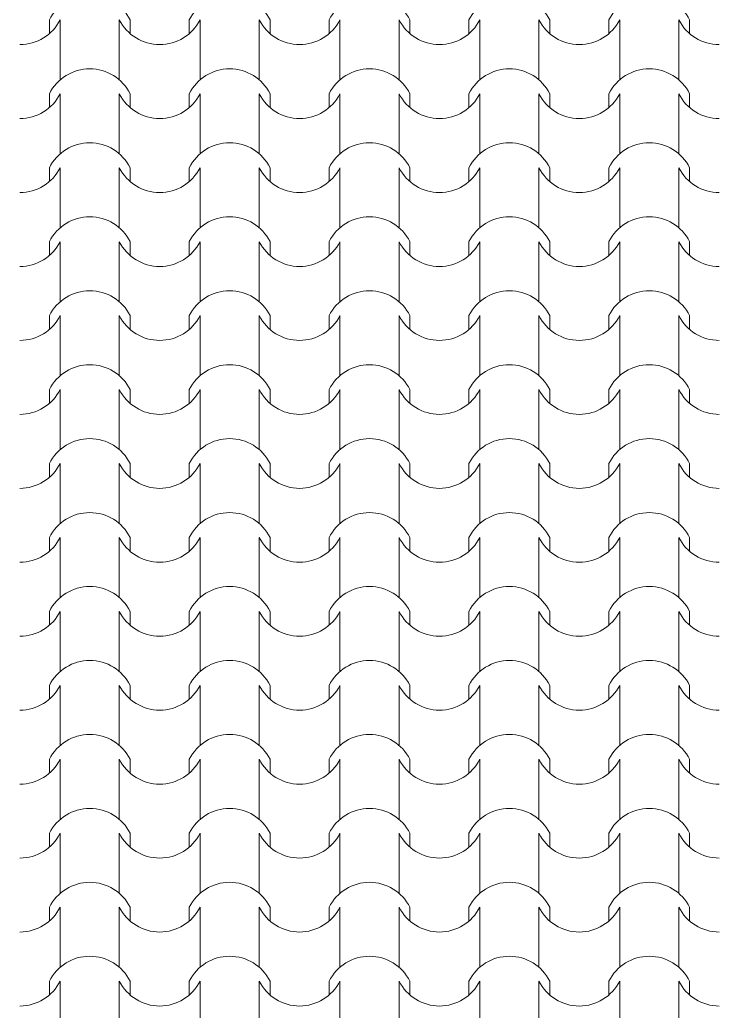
# Model space of a CAD drawing. Header units: feet. Extents: x 2791058 to 2855058, y -67651 to -26651.
# Drawn here: x 2821563 to 2824408, y -47993 to -43962 of the extents above; entities that cross this region are included whole.
import ezdxf

# ---------------------------------------------------------------- set-up
doc = ezdxf.new("R2010")
doc.units = ezdxf.units.FT
doc.header["$MEASUREMENT"] = 0
doc.layers.add('Structural - Bearing_Pen_No__82', color=7, linetype='Continuous', lineweight=0, true_color=0xaaaaaa)

# ---------------------------------------------------------------- blocks, each defined once
blk = doc.blocks.new('*X4', base_point=(2247653.8, -76425))
at = {"layer": 'Structural - Bearing_Pen_No__82', "color": 253, "linetype": 'Continuous', "lineweight": 0, "true_color": 0xaaaaaa}
for p, q in [((2821683.4, -44018.3), (2821683.4, -43962.3)), ((2821727.4, -44084.2), (2821727.4, -43962.3)), ((2821967.8, -44084.2), (2821967.8, -43962.3)), ((2822011.9, -44018.3), (2822011.9, -43962.3)), ((2822252.3, -44018.3), (2822252.3, -43962.3)), ((2822296.3, -44084.2), (2822296.3, -43962.3)), ((2822536.8, -44084.2), (2822536.8, -43962.3)), ((2822580.8, -44018.3), (2822580.8, -43962.3)), ((2822821.3, -44018.3), (2822821.3, -43962.3)), ((2822865.3, -44084.2), (2822865.3, -43962.3)), ((2823105.8, -44084.2), (2823105.8, -43962.3)), ((2823149.8, -44018.3), (2823149.8, -43962.3)), ((2823390.2, -44018.3), (2823390.2, -43962.3)), ((2823434.3, -44084.2), (2823434.3, -43962.3)), ((2823674.7, -44084.2), (2823674.7, -43962.3)), ((2823718.7, -44018.3), (2823718.7, -43962.3)), ((2823959.2, -44018.3), (2823959.2, -43962.3)), ((2824003.2, -44084.2), (2824003.2, -43962.3)), ((2824243.7, -44084.2), (2824243.7, -43962.3)), ((2824287.7, -44018.3), (2824287.7, -43962.3)), ((2821727.4, -44206.2), (2821727.4, -44084.2)), ((2821967.8, -44206.2), (2821967.8, -44084.2)), ((2822296.3, -44206.2), (2822296.3, -44084.2)), ((2822536.8, -44206.2), (2822536.8, -44084.2)), ((2822865.3, -44206.2), (2822865.3, -44084.2)), ((2823105.8, -44206.2), (2823105.8, -44084.2)), ((2823434.3, -44206.2), (2823434.3, -44084.2)), ((2823674.7, -44206.2), (2823674.7, -44084.2)), ((2824003.2, -44206.2), (2824003.2, -44084.2)), ((2824243.7, -44206.2), (2824243.7, -44084.2)), ((2821683.4, -44319), (2821683.4, -44263)), ((2821727.4, -44384.9), (2821727.4, -44263)), ((2821967.8, -44384.9), (2821967.8, -44263)), ((2822011.9, -44319), (2822011.9, -44263)), ((2822252.3, -44319), (2822252.3, -44263)), ((2822296.3, -44384.9), (2822296.3, -44263)), ((2822536.8, -44384.9), (2822536.8, -44263)), ((2822580.8, -44319), (2822580.8, -44263)), ((2822821.3, -44319), (2822821.3, -44263)), ((2822865.3, -44384.9), (2822865.3, -44263)), ((2823105.8, -44384.9), (2823105.8, -44263)), ((2823149.8, -44319), (2823149.8, -44263)), ((2823390.2, -44319), (2823390.2, -44263)), ((2823434.3, -44384.9), (2823434.3, -44263)), ((2823674.7, -44384.9), (2823674.7, -44263)), ((2823718.7, -44319), (2823718.7, -44263)), ((2823959.2, -44319), (2823959.2, -44263)), ((2824003.2, -44384.9), (2824003.2, -44263)), ((2824243.7, -44384.9), (2824243.7, -44263)), ((2824287.7, -44319), (2824287.7, -44263)), ((2821727.4, -44506.8), (2821727.4, -44384.9)), ((2821967.8, -44506.8), (2821967.8, -44384.9)), ((2822296.3, -44506.8), (2822296.3, -44384.9)), ((2822536.8, -44506.8), (2822536.8, -44384.9)), ((2822865.3, -44506.8), (2822865.3, -44384.9)), ((2823105.8, -44506.8), (2823105.8, -44384.9)), ((2823434.3, -44506.8), (2823434.3, -44384.9)), ((2823674.7, -44506.8), (2823674.7, -44384.9)), ((2824003.2, -44506.8), (2824003.2, -44384.9)), ((2824243.7, -44506.8), (2824243.7, -44384.9)), ((2821683.4, -44619.7), (2821683.4, -44563.6)), ((2821727.4, -44685.6), (2821727.4, -44563.6)), ((2821967.8, -44685.6), (2821967.8, -44563.6)), ((2822011.9, -44619.7), (2822011.9, -44563.6)), ((2822252.3, -44619.7), (2822252.3, -44563.6)), ((2822296.3, -44685.6), (2822296.3, -44563.6)), ((2822536.8, -44685.6), (2822536.8, -44563.6)), ((2822580.8, -44619.7), (2822580.8, -44563.6)), ((2822821.3, -44619.7), (2822821.3, -44563.6)), ((2822865.3, -44685.6), (2822865.3, -44563.6)), ((2823105.8, -44685.6), (2823105.8, -44563.6)), ((2823149.8, -44619.7), (2823149.8, -44563.6)), ((2823390.2, -44619.7), (2823390.2, -44563.6)), ((2823434.3, -44685.6), (2823434.3, -44563.6)), ((2823674.7, -44685.6), (2823674.7, -44563.6)), ((2823718.7, -44619.7), (2823718.7, -44563.6)), ((2823959.2, -44619.7), (2823959.2, -44563.6)), ((2824003.2, -44685.6), (2824003.2, -44563.6)), ((2824243.7, -44685.6), (2824243.7, -44563.6)), ((2824287.7, -44619.7), (2824287.7, -44563.6)), ((2821727.4, -44807.5), (2821727.4, -44685.6)), ((2821967.8, -44807.5), (2821967.8, -44685.6)), ((2822296.3, -44807.5), (2822296.3, -44685.6)), ((2822536.8, -44807.5), (2822536.8, -44685.6)), ((2822865.3, -44807.5), (2822865.3, -44685.6)), ((2823105.8, -44807.5), (2823105.8, -44685.6)), ((2823434.3, -44807.5), (2823434.3, -44685.6)), ((2823674.7, -44807.5), (2823674.7, -44685.6)), ((2824003.2, -44807.5), (2824003.2, -44685.6)), ((2824243.7, -44807.5), (2824243.7, -44685.6)), ((2821683.4, -44920.4), (2821683.4, -44864.3)), ((2821727.4, -44986.2), (2821727.4, -44864.3)), ((2821967.8, -44986.2), (2821967.8, -44864.3)), ((2822011.9, -44920.4), (2822011.9, -44864.3)), ((2822252.3, -44920.4), (2822252.3, -44864.3)), ((2822296.3, -44986.2), (2822296.3, -44864.3)), ((2822536.8, -44986.2), (2822536.8, -44864.3)), ((2822580.8, -44920.4), (2822580.8, -44864.3)), ((2822821.3, -44920.4), (2822821.3, -44864.3)), ((2822865.3, -44986.2), (2822865.3, -44864.3)), ((2823105.8, -44986.2), (2823105.8, -44864.3)), ((2823149.8, -44920.4), (2823149.8, -44864.3)), ((2823390.2, -44920.4), (2823390.2, -44864.3)), ((2823434.3, -44986.2), (2823434.3, -44864.3)), ((2823674.7, -44986.2), (2823674.7, -44864.3)), ((2823718.7, -44920.4), (2823718.7, -44864.3)), ((2823959.2, -44920.4), (2823959.2, -44864.3)), ((2824003.2, -44986.2), (2824003.2, -44864.3)), ((2824243.7, -44986.2), (2824243.7, -44864.3)), ((2824287.7, -44920.4), (2824287.7, -44864.3)), ((2821727.4, -45108.2), (2821727.4, -44986.2)), ((2821967.8, -45108.2), (2821967.8, -44986.2)), ((2822296.3, -45108.2), (2822296.3, -44986.2)), ((2822536.8, -45108.2), (2822536.8, -44986.2)), ((2822865.3, -45108.2), (2822865.3, -44986.2)), ((2823105.8, -45108.2), (2823105.8, -44986.2)), ((2823434.3, -45108.2), (2823434.3, -44986.2)), ((2823674.7, -45108.2), (2823674.7, -44986.2)), ((2824003.2, -45108.2), (2824003.2, -44986.2)), ((2824243.7, -45108.2), (2824243.7, -44986.2)), ((2821683.4, -45221), (2821683.4, -45165)), ((2821727.4, -45286.9), (2821727.4, -45165)), ((2821967.8, -45286.9), (2821967.8, -45165)), ((2822011.9, -45221), (2822011.9, -45165)), ((2822252.3, -45221), (2822252.3, -45165)), ((2822296.3, -45286.9), (2822296.3, -45165)), ((2822536.8, -45286.9), (2822536.8, -45165)), ((2822580.8, -45221), (2822580.8, -45165)), ((2822821.3, -45221), (2822821.3, -45165)), ((2822865.3, -45286.9), (2822865.3, -45165)), ((2823105.8, -45286.9), (2823105.8, -45165)), ((2823149.8, -45221), (2823149.8, -45165)), ((2823390.2, -45221), (2823390.2, -45165)), ((2823434.3, -45286.9), (2823434.3, -45165)), ((2823674.7, -45286.9), (2823674.7, -45165)), ((2823718.7, -45221), (2823718.7, -45165)), ((2823959.2, -45221), (2823959.2, -45165)), ((2824003.2, -45286.9), (2824003.2, -45165)), ((2824243.7, -45286.9), (2824243.7, -45165)), ((2824287.7, -45221), (2824287.7, -45165)), ((2821727.4, -45408.8), (2821727.4, -45286.9)), ((2821967.8, -45408.8), (2821967.8, -45286.9)), ((2822296.3, -45408.8), (2822296.3, -45286.9)), ((2822536.8, -45408.8), (2822536.8, -45286.9)), ((2822865.3, -45408.8), (2822865.3, -45286.9)), ((2823105.8, -45408.8), (2823105.8, -45286.9)), ((2823434.3, -45408.8), (2823434.3, -45286.9)), ((2823674.7, -45408.8), (2823674.7, -45286.9)), ((2824003.2, -45408.8), (2824003.2, -45286.9)), ((2824243.7, -45408.8), (2824243.7, -45286.9)), ((2821683.4, -45521.7), (2821683.4, -45465.6)), ((2821727.4, -45587.6), (2821727.4, -45465.6)), ((2821967.8, -45587.6), (2821967.8, -45465.6)), ((2822011.9, -45521.7), (2822011.9, -45465.6)), ((2822252.3, -45521.7), (2822252.3, -45465.6)), ((2822296.3, -45587.6), (2822296.3, -45465.6)), ((2822536.8, -45587.6), (2822536.8, -45465.6)), ((2822580.8, -45521.7), (2822580.8, -45465.6)), ((2822821.3, -45521.7), (2822821.3, -45465.6)), ((2822865.3, -45587.6), (2822865.3, -45465.6)), ((2823105.8, -45587.6), (2823105.8, -45465.6)), ((2823149.8, -45521.7), (2823149.8, -45465.6)), ((2823390.2, -45521.7), (2823390.2, -45465.6)), ((2823434.3, -45587.6), (2823434.3, -45465.6)), ((2823674.7, -45587.6), (2823674.7, -45465.6)), ((2823718.7, -45521.7), (2823718.7, -45465.6)), ((2823959.2, -45521.7), (2823959.2, -45465.6)), ((2824003.2, -45587.6), (2824003.2, -45465.6)), ((2824243.7, -45587.6), (2824243.7, -45465.6)), ((2824287.7, -45521.7), (2824287.7, -45465.6)), ((2821727.4, -45709.5), (2821727.4, -45587.6)), ((2821967.8, -45709.5), (2821967.8, -45587.6)), ((2822296.3, -45709.5), (2822296.3, -45587.6)), ((2822536.8, -45709.5), (2822536.8, -45587.6)), ((2822865.3, -45709.5), (2822865.3, -45587.6)), ((2823105.8, -45709.5), (2823105.8, -45587.6)), ((2823434.3, -45709.5), (2823434.3, -45587.6)), ((2823674.7, -45709.5), (2823674.7, -45587.6)), ((2824003.2, -45709.5), (2824003.2, -45587.6)), ((2824243.7, -45709.5), (2824243.7, -45587.6)), ((2821683.4, -45822.4), (2821683.4, -45766.3)), ((2821727.4, -45888.3), (2821727.4, -45766.3)), ((2821967.8, -45888.3), (2821967.8, -45766.3)), ((2822011.9, -45822.4), (2822011.9, -45766.3)), ((2822252.3, -45822.4), (2822252.3, -45766.3)), ((2822296.3, -45888.3), (2822296.3, -45766.3)), ((2822536.8, -45888.3), (2822536.8, -45766.3)), ((2822580.8, -45822.4), (2822580.8, -45766.3)), ((2822821.3, -45822.4), (2822821.3, -45766.3)), ((2822865.3, -45888.3), (2822865.3, -45766.3)), ((2823105.8, -45888.3), (2823105.8, -45766.3)), ((2823149.8, -45822.4), (2823149.8, -45766.3)), ((2823390.2, -45822.4), (2823390.2, -45766.3)), ((2823434.3, -45888.3), (2823434.3, -45766.3)), ((2823674.7, -45888.3), (2823674.7, -45766.3)), ((2823718.7, -45822.4), (2823718.7, -45766.3)), ((2823959.2, -45822.4), (2823959.2, -45766.3)), ((2824003.2, -45888.3), (2824003.2, -45766.3)), ((2824243.7, -45888.3), (2824243.7, -45766.3)), ((2824287.7, -45822.4), (2824287.7, -45766.3)), ((2821727.4, -46010.2), (2821727.4, -45888.3)), ((2821967.8, -46010.2), (2821967.8, -45888.3)), ((2822296.3, -46010.2), (2822296.3, -45888.3)), ((2822536.8, -46010.2), (2822536.8, -45888.3)), ((2822865.3, -46010.2), (2822865.3, -45888.3)), ((2823105.8, -46010.2), (2823105.8, -45888.3)), ((2823434.3, -46010.2), (2823434.3, -45888.3)), ((2823674.7, -46010.2), (2823674.7, -45888.3)), ((2824003.2, -46010.2), (2824003.2, -45888.3)), ((2824243.7, -46010.2), (2824243.7, -45888.3)), ((2821683.4, -46123), (2821683.4, -46067)), ((2821727.4, -46188.9), (2821727.4, -46067)), ((2821967.8, -46188.9), (2821967.8, -46067)), ((2822011.9, -46123), (2822011.9, -46067)), ((2822252.3, -46123), (2822252.3, -46067)), ((2822296.3, -46188.9), (2822296.3, -46067)), ((2822536.8, -46188.9), (2822536.8, -46067)), ((2822580.8, -46123), (2822580.8, -46067)), ((2822821.3, -46123), (2822821.3, -46067)), ((2822865.3, -46188.9), (2822865.3, -46067)), ((2823105.8, -46188.9), (2823105.8, -46067)), ((2823149.8, -46123), (2823149.8, -46067)), ((2823390.2, -46123), (2823390.2, -46067)), ((2823434.3, -46188.9), (2823434.3, -46067)), ((2823674.7, -46188.9), (2823674.7, -46067)), ((2823718.7, -46123), (2823718.7, -46067)), ((2823959.2, -46123), (2823959.2, -46067)), ((2824003.2, -46188.9), (2824003.2, -46067)), ((2824243.7, -46188.9), (2824243.7, -46067)), ((2824287.7, -46123), (2824287.7, -46067)), ((2821727.4, -46310.9), (2821727.4, -46188.9)), ((2821967.8, -46310.9), (2821967.8, -46188.9)), ((2822296.3, -46310.9), (2822296.3, -46188.9)), ((2822536.8, -46310.9), (2822536.8, -46188.9)), ((2822865.3, -46310.9), (2822865.3, -46188.9)), ((2823105.8, -46310.9), (2823105.8, -46188.9)), ((2823434.3, -46310.9), (2823434.3, -46188.9)), ((2823674.7, -46310.9), (2823674.7, -46188.9)), ((2824003.2, -46310.9), (2824003.2, -46188.9)), ((2824243.7, -46310.9), (2824243.7, -46188.9)), ((2821683.4, -46423.7), (2821683.4, -46367.7)), ((2821727.4, -46489.6), (2821727.4, -46367.7)), ((2821967.8, -46489.6), (2821967.8, -46367.7)), ((2822011.9, -46423.7), (2822011.9, -46367.7)), ((2822252.3, -46423.7), (2822252.3, -46367.7)), ((2822296.3, -46489.6), (2822296.3, -46367.7)), ((2822536.8, -46489.6), (2822536.8, -46367.7)), ((2822580.8, -46423.7), (2822580.8, -46367.7)), ((2822821.3, -46423.7), (2822821.3, -46367.7)), ((2822865.3, -46489.6), (2822865.3, -46367.7)), ((2823105.8, -46489.6), (2823105.8, -46367.7)), ((2823149.8, -46423.7), (2823149.8, -46367.7)), ((2823390.2, -46423.7), (2823390.2, -46367.7)), ((2823434.3, -46489.6), (2823434.3, -46367.7)), ((2823674.7, -46489.6), (2823674.7, -46367.7)), ((2823718.7, -46423.7), (2823718.7, -46367.7)), ((2823959.2, -46423.7), (2823959.2, -46367.7)), ((2824003.2, -46489.6), (2824003.2, -46367.7)), ((2824243.7, -46489.6), (2824243.7, -46367.7)), ((2824287.7, -46423.7), (2824287.7, -46367.7)), ((2821727.4, -46611.5), (2821727.4, -46489.6)), ((2821967.8, -46611.5), (2821967.8, -46489.6)), ((2822296.3, -46611.5), (2822296.3, -46489.6)), ((2822536.8, -46611.5), (2822536.8, -46489.6)), ((2822865.3, -46611.5), (2822865.3, -46489.6)), ((2823105.8, -46611.5), (2823105.8, -46489.6)), ((2823434.3, -46611.5), (2823434.3, -46489.6)), ((2823674.7, -46611.5), (2823674.7, -46489.6)), ((2824003.2, -46611.5), (2824003.2, -46489.6)), ((2824243.7, -46611.5), (2824243.7, -46489.6)), ((2821683.4, -46724.4), (2821683.4, -46668.3)), ((2821727.4, -46790.3), (2821727.4, -46668.3)), ((2821967.8, -46790.3), (2821967.8, -46668.3)), ((2822011.9, -46724.4), (2822011.9, -46668.3)), ((2822252.3, -46724.4), (2822252.3, -46668.3)), ((2822296.3, -46790.3), (2822296.3, -46668.3)), ((2822536.8, -46790.3), (2822536.8, -46668.3)), ((2822580.8, -46724.4), (2822580.8, -46668.3)), ((2822821.3, -46724.4), (2822821.3, -46668.3)), ((2822865.3, -46790.3), (2822865.3, -46668.3)), ((2823105.8, -46790.3), (2823105.8, -46668.3)), ((2823149.8, -46724.4), (2823149.8, -46668.3)), ((2823390.2, -46724.4), (2823390.2, -46668.3)), ((2823434.3, -46790.3), (2823434.3, -46668.3)), ((2823674.7, -46790.3), (2823674.7, -46668.3)), ((2823718.7, -46724.4), (2823718.7, -46668.3)), ((2823959.2, -46724.4), (2823959.2, -46668.3)), ((2824003.2, -46790.3), (2824003.2, -46668.3)), ((2824243.7, -46790.3), (2824243.7, -46668.3)), ((2824287.7, -46724.4), (2824287.7, -46668.3)), ((2821727.4, -46912.2), (2821727.4, -46790.3)), ((2821967.8, -46912.2), (2821967.8, -46790.3)), ((2822296.3, -46912.2), (2822296.3, -46790.3)), ((2822536.8, -46912.2), (2822536.8, -46790.3)), ((2822865.3, -46912.2), (2822865.3, -46790.3)), ((2823105.8, -46912.2), (2823105.8, -46790.3)), ((2823434.3, -46912.2), (2823434.3, -46790.3)), ((2823674.7, -46912.2), (2823674.7, -46790.3)), ((2824003.2, -46912.2), (2824003.2, -46790.3)), ((2824243.7, -46912.2), (2824243.7, -46790.3)), ((2821683.4, -47025.1), (2821683.4, -46969)), ((2821727.4, -47090.9), (2821727.4, -46969)), ((2821967.8, -47090.9), (2821967.8, -46969)), ((2822011.9, -47025.1), (2822011.9, -46969)), ((2822252.3, -47025.1), (2822252.3, -46969)), ((2822296.3, -47090.9), (2822296.3, -46969)), ((2822536.8, -47090.9), (2822536.8, -46969)), ((2822580.8, -47025.1), (2822580.8, -46969)), ((2822821.3, -47025.1), (2822821.3, -46969)), ((2822865.3, -47090.9), (2822865.3, -46969)), ((2823105.8, -47090.9), (2823105.8, -46969)), ((2823149.8, -47025.1), (2823149.8, -46969)), ((2823390.2, -47025.1), (2823390.2, -46969)), ((2823434.3, -47090.9), (2823434.3, -46969)), ((2823674.7, -47090.9), (2823674.7, -46969)), ((2823718.7, -47025.1), (2823718.7, -46969)), ((2823959.2, -47025.1), (2823959.2, -46969)), ((2824003.2, -47090.9), (2824003.2, -46969)), ((2824243.7, -47090.9), (2824243.7, -46969)), ((2824287.7, -47025.1), (2824287.7, -46969)), ((2821727.4, -47212.9), (2821727.4, -47090.9)), ((2821967.8, -47212.9), (2821967.8, -47090.9)), ((2822296.3, -47212.9), (2822296.3, -47090.9)), ((2822536.8, -47212.9), (2822536.8, -47090.9)), ((2822865.3, -47212.9), (2822865.3, -47090.9)), ((2823105.8, -47212.9), (2823105.8, -47090.9)), ((2823434.3, -47212.9), (2823434.3, -47090.9)), ((2823674.7, -47212.9), (2823674.7, -47090.9)), ((2824003.2, -47212.9), (2824003.2, -47090.9)), ((2824243.7, -47212.9), (2824243.7, -47090.9)), ((2821683.4, -47325.7), (2821683.4, -47269.7)), ((2821727.4, -47391.6), (2821727.4, -47269.7)), ((2821967.8, -47391.6), (2821967.8, -47269.7)), ((2822011.9, -47325.7), (2822011.9, -47269.7)), ((2822252.3, -47325.7), (2822252.3, -47269.7)), ((2822296.3, -47391.6), (2822296.3, -47269.7)), ((2822536.8, -47391.6), (2822536.8, -47269.7)), ((2822580.8, -47325.7), (2822580.8, -47269.7)), ((2822821.3, -47325.7), (2822821.3, -47269.7)), ((2822865.3, -47391.6), (2822865.3, -47269.7)), ((2823105.8, -47391.6), (2823105.8, -47269.7)), ((2823149.8, -47325.7), (2823149.8, -47269.7)), ((2823390.2, -47325.7), (2823390.2, -47269.7)), ((2823434.3, -47391.6), (2823434.3, -47269.7)), ((2823674.7, -47391.6), (2823674.7, -47269.7)), ((2823718.7, -47325.7), (2823718.7, -47269.7)), ((2823959.2, -47325.7), (2823959.2, -47269.7)), ((2824003.2, -47391.6), (2824003.2, -47269.7)), ((2824243.7, -47391.6), (2824243.7, -47269.7)), ((2824287.7, -47325.7), (2824287.7, -47269.7)), ((2821727.4, -47513.6), (2821727.4, -47391.6)), ((2821967.8, -47513.6), (2821967.8, -47391.6)), ((2822296.3, -47513.6), (2822296.3, -47391.6)), ((2822536.8, -47513.6), (2822536.8, -47391.6)), ((2822865.3, -47513.6), (2822865.3, -47391.6)), ((2823105.8, -47513.6), (2823105.8, -47391.6)), ((2823434.3, -47513.6), (2823434.3, -47391.6)), ((2823674.7, -47513.6), (2823674.7, -47391.6)), ((2824003.2, -47513.6), (2824003.2, -47391.6)), ((2824243.7, -47513.6), (2824243.7, -47391.6)), ((2821683.4, -47626.4), (2821683.4, -47570.3)), ((2821727.4, -47692.3), (2821727.4, -47570.3)), ((2821967.8, -47692.3), (2821967.8, -47570.3)), ((2822011.9, -47626.4), (2822011.9, -47570.3)), ((2822252.3, -47626.4), (2822252.3, -47570.3)), ((2822296.3, -47692.3), (2822296.3, -47570.3)), ((2822536.8, -47692.3), (2822536.8, -47570.3)), ((2822580.8, -47626.4), (2822580.8, -47570.3)), ((2822821.3, -47626.4), (2822821.3, -47570.3)), ((2822865.3, -47692.3), (2822865.3, -47570.3)), ((2823105.8, -47692.3), (2823105.8, -47570.3)), ((2823149.8, -47626.4), (2823149.8, -47570.3)), ((2823390.2, -47626.4), (2823390.2, -47570.3)), ((2823434.3, -47692.3), (2823434.3, -47570.3)), ((2823674.7, -47692.3), (2823674.7, -47570.3)), ((2823718.7, -47626.4), (2823718.7, -47570.3)), ((2823959.2, -47626.4), (2823959.2, -47570.3)), ((2824003.2, -47692.3), (2824003.2, -47570.3)), ((2824243.7, -47692.3), (2824243.7, -47570.3)), ((2824287.7, -47626.4), (2824287.7, -47570.3)), ((2821727.4, -47814.2), (2821727.4, -47692.3)), ((2821967.8, -47814.2), (2821967.8, -47692.3)), ((2822296.3, -47814.2), (2822296.3, -47692.3)), ((2822536.8, -47814.2), (2822536.8, -47692.3)), ((2822865.3, -47814.2), (2822865.3, -47692.3)), ((2823105.8, -47814.2), (2823105.8, -47692.3)), ((2823434.3, -47814.2), (2823434.3, -47692.3)), ((2823674.7, -47814.2), (2823674.7, -47692.3)), ((2824003.2, -47814.2), (2824003.2, -47692.3)), ((2824243.7, -47814.2), (2824243.7, -47692.3)), ((2821683.4, -47927.1), (2821683.4, -47871)), ((2821727.4, -47993), (2821727.4, -47871)), ((2821967.8, -47993), (2821967.8, -47871)), ((2822011.9, -47927.1), (2822011.9, -47871)), ((2822252.3, -47927.1), (2822252.3, -47871)), ((2822296.3, -47993), (2822296.3, -47871)), ((2822536.8, -47993), (2822536.8, -47871)), ((2822580.8, -47927.1), (2822580.8, -47871)), ((2822821.3, -47927.1), (2822821.3, -47871)), ((2822865.3, -47993), (2822865.3, -47871)), ((2823105.8, -47993), (2823105.8, -47871)), ((2823149.8, -47927.1), (2823149.8, -47871)), ((2823390.2, -47927.1), (2823390.2, -47871)), ((2823434.3, -47993), (2823434.3, -47871)), ((2823674.7, -47993), (2823674.7, -47871)), ((2823718.7, -47927.1), (2823718.7, -47871)), ((2823959.2, -47927.1), (2823959.2, -47871)), ((2824003.2, -47993), (2824003.2, -47871)), ((2824243.7, -47993), (2824243.7, -47871)), ((2824287.7, -47927.1), (2824287.7, -47871)), ((2821727.4, -48114.9), (2821727.4, -47993)), ((2821967.8, -48114.9), (2821967.8, -47993)), ((2822296.3, -48114.9), (2822296.3, -47993)), ((2822536.8, -48114.9), (2822536.8, -47993)), ((2822865.3, -48114.9), (2822865.3, -47993)), ((2823105.8, -48114.9), (2823105.8, -47993)), ((2823434.3, -48114.9), (2823434.3, -47993)), ((2823674.7, -48114.9), (2823674.7, -47993)), ((2824003.2, -48114.9), (2824003.2, -47993)), ((2824243.7, -48114.9), (2824243.7, -47993))]:
    blk.add_line(p, q, dxfattribs=at)
for centre, radius, start, end in [((2821847.6, -44044.9), 183.9, 26.7044, 153.2956), ((2822416.6, -44044.9), 183.9, 26.7044, 153.2956), ((2822985.5, -44044.9), 183.9, 26.7044, 153.2956), ((2823554.5, -44044.9), 183.9, 26.7044, 153.2956), ((2824123.5, -44044.9), 183.9, 26.7044, 153.2956), ((2821562.6, -43878.4), 184.9, 270.1705, 333.0115), ((2822132.6, -43878.4), 184.9, 206.9885, 269.8295), ((2822131.5, -43878.4), 184.9, 270.1705, 333.0115), ((2822701.6, -43878.4), 184.9, 206.9885, 269.8295), ((2822700.5, -43878.4), 184.9, 270.1705, 333.0115), ((2823270.6, -43878.4), 184.9, 206.9885, 269.8295), ((2823269.5, -43878.4), 184.9, 270.1705, 333.0115), ((2823839.5, -43878.4), 184.9, 206.9885, 269.8295), ((2823838.4, -43878.4), 184.9, 270.1705, 333.0115), ((2824408.5, -43878.4), 184.9, 206.9885, 269.8295), ((2821847.6, -44345.6), 183.9, 26.7044, 153.2956), ((2822416.6, -44345.6), 183.9, 26.7044, 153.2956), ((2822985.5, -44345.6), 183.9, 26.7044, 153.2956), ((2823554.5, -44345.6), 183.9, 26.7044, 153.2956), ((2824123.5, -44345.6), 183.9, 26.7044, 153.2956), ((2821562.6, -44179), 184.9, 270.1705, 333.0115), ((2822132.6, -44179), 184.9, 206.9885, 269.8295), ((2822131.5, -44179), 184.9, 270.1705, 333.0115), ((2822701.6, -44179), 184.9, 206.9885, 269.8295), ((2822700.5, -44179), 184.9, 270.1705, 333.0115), ((2823270.6, -44179), 184.9, 206.9885, 269.8295), ((2823269.5, -44179), 184.9, 270.1705, 333.0115), ((2823839.5, -44179), 184.9, 206.9885, 269.8295), ((2823838.4, -44179), 184.9, 270.1705, 333.0115), ((2824408.5, -44179), 184.9, 206.9885, 269.8295), ((2821847.6, -44646.2), 183.9, 26.7044, 153.2956), ((2822416.6, -44646.2), 183.9, 26.7044, 153.2956), ((2822985.5, -44646.2), 183.9, 26.7044, 153.2956), ((2823554.5, -44646.2), 183.9, 26.7044, 153.2956), ((2824123.5, -44646.2), 183.9, 26.7044, 153.2956), ((2821562.6, -44479.7), 184.9, 270.1705, 333.0115), ((2822132.6, -44479.7), 184.9, 206.9885, 269.8295), ((2822131.5, -44479.7), 184.9, 270.1705, 333.0115), ((2822701.6, -44479.7), 184.9, 206.9885, 269.8295), ((2822700.5, -44479.7), 184.9, 270.1705, 333.0115), ((2823270.6, -44479.7), 184.9, 206.9885, 269.8295), ((2823269.5, -44479.7), 184.9, 270.1705, 333.0115), ((2823839.5, -44479.7), 184.9, 206.9885, 269.8295), ((2823838.4, -44479.7), 184.9, 270.1705, 333.0115), ((2824408.5, -44479.7), 184.9, 206.9885, 269.8295), ((2821847.6, -44946.9), 183.9, 26.7044, 153.2956), ((2822416.6, -44946.9), 183.9, 26.7044, 153.2956), ((2822985.5, -44946.9), 183.9, 26.7044, 153.2956), ((2823554.5, -44946.9), 183.9, 26.7044, 153.2956), ((2824123.5, -44946.9), 183.9, 26.7044, 153.2956), ((2821562.6, -44780.4), 184.9, 270.1705, 333.0115), ((2822132.6, -44780.4), 184.9, 206.9885, 269.8295), ((2822131.5, -44780.4), 184.9, 270.1705, 333.0115), ((2822701.6, -44780.4), 184.9, 206.9885, 269.8295), ((2822700.5, -44780.4), 184.9, 270.1705, 333.0115), ((2823270.6, -44780.4), 184.9, 206.9885, 269.8295), ((2823269.5, -44780.4), 184.9, 270.1705, 333.0115), ((2823839.5, -44780.4), 184.9, 206.9885, 269.8295), ((2823838.4, -44780.4), 184.9, 270.1705, 333.0115), ((2824408.5, -44780.4), 184.9, 206.9885, 269.8295), ((2821847.6, -45247.6), 183.9, 26.7044, 153.2956), ((2822416.6, -45247.6), 183.9, 26.7044, 153.2956), ((2822985.5, -45247.6), 183.9, 26.7044, 153.2956), ((2823554.5, -45247.6), 183.9, 26.7044, 153.2956), ((2824123.5, -45247.6), 183.9, 26.7044, 153.2956), ((2821562.6, -45081), 184.9, 270.1705, 333.0115), ((2822132.6, -45081), 184.9, 206.9885, 269.8295), ((2822131.5, -45081), 184.9, 270.1705, 333.0115), ((2822701.6, -45081), 184.9, 206.9885, 269.8295), ((2822700.5, -45081), 184.9, 270.1705, 333.0115), ((2823270.6, -45081), 184.9, 206.9885, 269.8295), ((2823269.5, -45081), 184.9, 270.1705, 333.0115), ((2823839.5, -45081), 184.9, 206.9885, 269.8295), ((2823838.4, -45081), 184.9, 270.1705, 333.0115), ((2824408.5, -45081), 184.9, 206.9885, 269.8295), ((2821847.6, -45548.3), 183.9, 26.7044, 153.2956), ((2822416.6, -45548.3), 183.9, 26.7044, 153.2956), ((2822985.5, -45548.3), 183.9, 26.7044, 153.2956), ((2823554.5, -45548.3), 183.9, 26.7044, 153.2956), ((2824123.5, -45548.3), 183.9, 26.7044, 153.2956), ((2821562.6, -45381.7), 184.9, 270.1705, 333.0115), ((2822132.6, -45381.7), 184.9, 206.9885, 269.8295), ((2822131.5, -45381.7), 184.9, 270.1705, 333.0115), ((2822701.6, -45381.7), 184.9, 206.9885, 269.8295), ((2822700.5, -45381.7), 184.9, 270.1705, 333.0115), ((2823270.6, -45381.7), 184.9, 206.9885, 269.8295), ((2823269.5, -45381.7), 184.9, 270.1705, 333.0115), ((2823839.5, -45381.7), 184.9, 206.9885, 269.8295), ((2823838.4, -45381.7), 184.9, 270.1705, 333.0115), ((2824408.5, -45381.7), 184.9, 206.9885, 269.8295), ((2821847.6, -45848.9), 183.9, 26.7044, 153.2956), ((2822416.6, -45848.9), 183.9, 26.7044, 153.2956), ((2822985.5, -45848.9), 183.9, 26.7044, 153.2956), ((2823554.5, -45848.9), 183.9, 26.7044, 153.2956), ((2824123.5, -45848.9), 183.9, 26.7044, 153.2956), ((2821562.6, -45682.4), 184.9, 270.1705, 333.0115), ((2822132.6, -45682.4), 184.9, 206.9885, 269.8295), ((2822131.5, -45682.4), 184.9, 270.1705, 333.0115), ((2822701.6, -45682.4), 184.9, 206.9885, 269.8295), ((2822700.5, -45682.4), 184.9, 270.1705, 333.0115), ((2823270.6, -45682.4), 184.9, 206.9885, 269.8295), ((2823269.5, -45682.4), 184.9, 270.1705, 333.0115), ((2823839.5, -45682.4), 184.9, 206.9885, 269.8295), ((2823838.4, -45682.4), 184.9, 270.1705, 333.0115), ((2824408.5, -45682.4), 184.9, 206.9885, 269.8295), ((2821847.6, -46149.6), 183.9, 26.7044, 153.2956), ((2822416.6, -46149.6), 183.9, 26.7044, 153.2956), ((2822985.5, -46149.6), 183.9, 26.7044, 153.2956), ((2823554.5, -46149.6), 183.9, 26.7044, 153.2956), ((2824123.5, -46149.6), 183.9, 26.7044, 153.2956), ((2821562.6, -45983.1), 184.9, 270.1705, 333.0115), ((2822132.6, -45983.1), 184.9, 206.9885, 269.8295), ((2822131.5, -45983.1), 184.9, 270.1705, 333.0115), ((2822701.6, -45983.1), 184.9, 206.9885, 269.8295), ((2822700.5, -45983.1), 184.9, 270.1705, 333.0115), ((2823270.6, -45983.1), 184.9, 206.9885, 269.8295), ((2823269.5, -45983.1), 184.9, 270.1705, 333.0115), ((2823839.5, -45983.1), 184.9, 206.9885, 269.8295), ((2823838.4, -45983.1), 184.9, 270.1705, 333.0115), ((2824408.5, -45983.1), 184.9, 206.9885, 269.8295), ((2821847.6, -46450.3), 183.9, 26.7044, 153.2956), ((2822416.6, -46450.3), 183.9, 26.7044, 153.2956), ((2822985.5, -46450.3), 183.9, 26.7044, 153.2956), ((2823554.5, -46450.3), 183.9, 26.7044, 153.2956), ((2824123.5, -46450.3), 183.9, 26.7044, 153.2956), ((2821562.6, -46283.7), 184.9, 270.1705, 333.0115), ((2822132.6, -46283.7), 184.9, 206.9885, 269.8295), ((2822131.5, -46283.7), 184.9, 270.1705, 333.0115), ((2822701.6, -46283.7), 184.9, 206.9885, 269.8295), ((2822700.5, -46283.7), 184.9, 270.1705, 333.0115), ((2823270.6, -46283.7), 184.9, 206.9885, 269.8295), ((2823269.5, -46283.7), 184.9, 270.1705, 333.0115), ((2823839.5, -46283.7), 184.9, 206.9885, 269.8295), ((2823838.4, -46283.7), 184.9, 270.1705, 333.0115), ((2824408.5, -46283.7), 184.9, 206.9885, 269.8295), ((2821847.6, -46751), 183.9, 26.7044, 153.2956), ((2822416.6, -46751), 183.9, 26.7044, 153.2956), ((2822985.5, -46751), 183.9, 26.7044, 153.2956), ((2823554.5, -46751), 183.9, 26.7044, 153.2956), ((2824123.5, -46751), 183.9, 26.7044, 153.2956), ((2821562.6, -46584.4), 184.9, 270.1705, 333.0115), ((2822132.6, -46584.4), 184.9, 206.9885, 269.8295), ((2822131.5, -46584.4), 184.9, 270.1705, 333.0115), ((2822701.6, -46584.4), 184.9, 206.9885, 269.8295), ((2822700.5, -46584.4), 184.9, 270.1705, 333.0115), ((2823270.6, -46584.4), 184.9, 206.9885, 269.8295), ((2823269.5, -46584.4), 184.9, 270.1705, 333.0115), ((2823839.5, -46584.4), 184.9, 206.9885, 269.8295), ((2823838.4, -46584.4), 184.9, 270.1705, 333.0115), ((2824408.5, -46584.4), 184.9, 206.9885, 269.8295), ((2821847.6, -47051.6), 183.9, 26.7044, 153.2956), ((2822416.6, -47051.6), 183.9, 26.7044, 153.2956), ((2822985.5, -47051.6), 183.9, 26.7044, 153.2956), ((2823554.5, -47051.6), 183.9, 26.7044, 153.2956), ((2824123.5, -47051.6), 183.9, 26.7044, 153.2956), ((2821562.6, -46885.1), 184.9, 270.1705, 333.0115), ((2822132.6, -46885.1), 184.9, 206.9885, 269.8295), ((2822131.5, -46885.1), 184.9, 270.1705, 333.0115), ((2822701.6, -46885.1), 184.9, 206.9885, 269.8295), ((2822700.5, -46885.1), 184.9, 270.1705, 333.0115), ((2823270.6, -46885.1), 184.9, 206.9885, 269.8295), ((2823269.5, -46885.1), 184.9, 270.1705, 333.0115), ((2823839.5, -46885.1), 184.9, 206.9885, 269.8295), ((2823838.4, -46885.1), 184.9, 270.1705, 333.0115), ((2824408.5, -46885.1), 184.9, 206.9885, 269.8295), ((2821847.6, -47352.3), 183.9, 26.7044, 153.2956), ((2822416.6, -47352.3), 183.9, 26.7044, 153.2956), ((2822985.5, -47352.3), 183.9, 26.7044, 153.2956), ((2823554.5, -47352.3), 183.9, 26.7044, 153.2956), ((2824123.5, -47352.3), 183.9, 26.7044, 153.2956), ((2821562.6, -47185.8), 184.9, 270.1705, 333.0115), ((2822132.6, -47185.8), 184.9, 206.9885, 269.8295), ((2822131.5, -47185.8), 184.9, 270.1705, 333.0115), ((2822701.6, -47185.8), 184.9, 206.9885, 269.8295), ((2822700.5, -47185.8), 184.9, 270.1705, 333.0115), ((2823270.6, -47185.8), 184.9, 206.9885, 269.8295), ((2823269.5, -47185.8), 184.9, 270.1705, 333.0115), ((2823839.5, -47185.8), 184.9, 206.9885, 269.8295), ((2823838.4, -47185.8), 184.9, 270.1705, 333.0115), ((2824408.5, -47185.8), 184.9, 206.9885, 269.8295), ((2821847.6, -47653), 183.9, 26.7044, 153.2956), ((2822416.6, -47653), 183.9, 26.7044, 153.2956), ((2822985.5, -47653), 183.9, 26.7044, 153.2956), ((2823554.5, -47653), 183.9, 26.7044, 153.2956), ((2824123.5, -47653), 183.9, 26.7044, 153.2956), ((2821562.6, -47486.4), 184.9, 270.1705, 333.0115), ((2822132.6, -47486.4), 184.9, 206.9885, 269.8295), ((2822131.5, -47486.4), 184.9, 270.1705, 333.0115), ((2822701.6, -47486.4), 184.9, 206.9885, 269.8295), ((2822700.5, -47486.4), 184.9, 270.1705, 333.0115), ((2823270.6, -47486.4), 184.9, 206.9885, 269.8295), ((2823269.5, -47486.4), 184.9, 270.1705, 333.0115), ((2823839.5, -47486.4), 184.9, 206.9885, 269.8295), ((2823838.4, -47486.4), 184.9, 270.1705, 333.0115), ((2824408.5, -47486.4), 184.9, 206.9885, 269.8295), ((2821847.6, -47953.6), 183.9, 26.7044, 153.2956), ((2822416.6, -47953.6), 183.9, 26.7044, 153.2956), ((2822985.5, -47953.6), 183.9, 26.7044, 153.2956), ((2823554.5, -47953.6), 183.9, 26.7044, 153.2956), ((2824123.5, -47953.6), 183.9, 26.7044, 153.2956), ((2821562.6, -47787.1), 184.9, 270.1705, 333.0115), ((2822132.6, -47787.1), 184.9, 206.9885, 269.8295), ((2822131.5, -47787.1), 184.9, 270.1705, 333.0115), ((2822701.6, -47787.1), 184.9, 206.9885, 269.8295), ((2822700.5, -47787.1), 184.9, 270.1705, 333.0115), ((2823270.6, -47787.1), 184.9, 206.9885, 269.8295), ((2823269.5, -47787.1), 184.9, 270.1705, 333.0115), ((2823839.5, -47787.1), 184.9, 206.9885, 269.8295), ((2823838.4, -47787.1), 184.9, 270.1705, 333.0115), ((2824408.5, -47787.1), 184.9, 206.9885, 269.8295)]:
    blk.add_arc(centre, radius, start, end, dxfattribs=at)
blk = doc.blocks.new('Fill_2', base_point=(2247653.8, -74225))
at = {"layer": 'Structural - Bearing_Pen_No__82', "color": 253, "linetype": 'Continuous', "lineweight": 0, "true_color": 0xaaaaaa}
blk.add_blockref('*X4', (2247653.8, -76425), dxfattribs=at)

msp = doc.modelspace()

# ---------------------------------------------------------------- block references
at = {"layer": 'Structural - Bearing_Pen_No__82', "color": 253, "linetype": 'Continuous', "lineweight": 0, "true_color": 0xaaaaaa}
msp.add_blockref('Fill_2', (2247653.822, -74224.967), dxfattribs=at)

doc.saveas('drawing.dxf')
